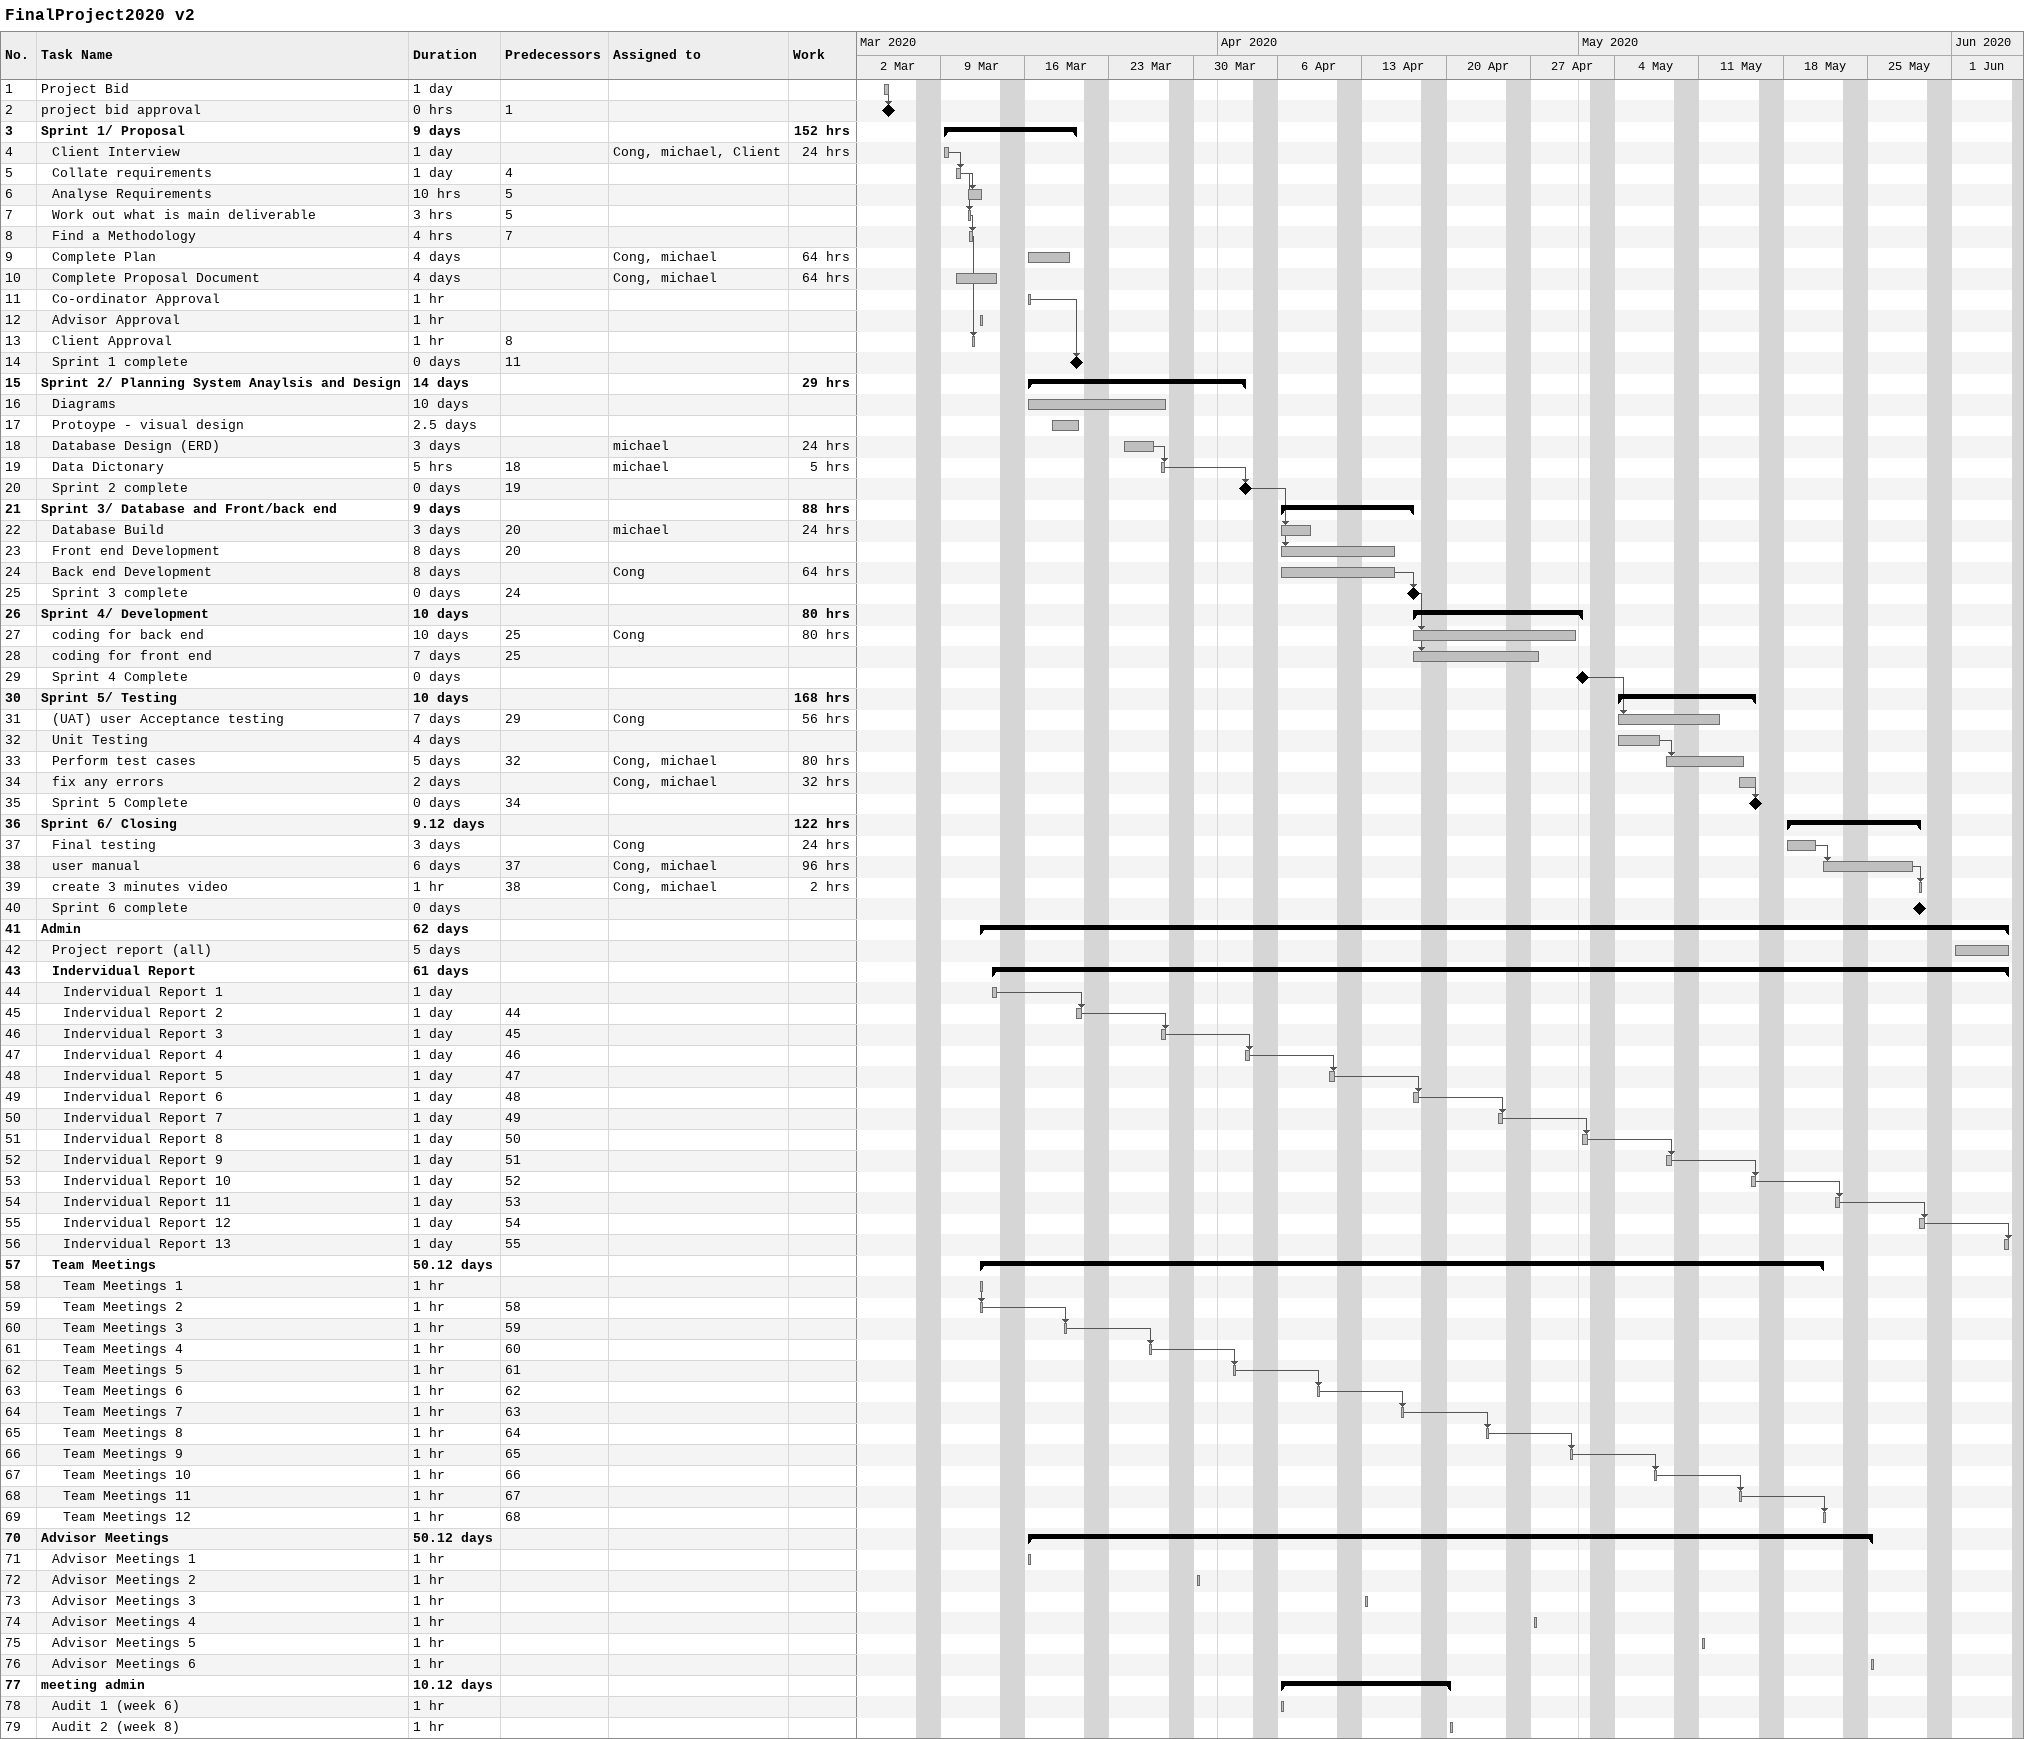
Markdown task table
FinalProject2020 v2

| ID | Level | Task | Duration | Start | Finish | Predecessors | Resources | Work (h) |
|---|---|---|---|---|---|---|---|---|
| 1 | 1 | Project Bid | 1d | 2020-03-04 | 2020-03-04 |  |  |  |
| 2 | 1 | project bid approval | 0h | 2020-03-04 | 2020-03-04 | 1 |  |  |
| 3 | 1 | **Sprint 1/ Proposal** | 9d | 2020-03-09 | 2020-03-20 |  |  | 152 |
| 4 | 2 | Client Interview | 1d | 2020-03-09 | 2020-03-09 |  | Cong, michael, Client | 24 |
| 5 | 2 | Collate requirements | 1d | 2020-03-10 | 2020-03-10 | 4 |  |  |
| 6 | 2 | Analyse Requirements | 10h | 2020-03-11 | 2020-03-12 | 5 |  |  |
| 7 | 2 | Work out what is main deliverable | 3h | 2020-03-11 | 2020-03-11 | 5 |  |  |
| 8 | 2 | Find a Methodology | 4h | 2020-03-11 | 2020-03-11 | 7 |  |  |
| 9 | 2 | Complete Plan | 4d | 2020-03-16 | 2020-03-19 |  | Cong, michael | 64 |
| 10 | 2 | Complete Proposal Document | 4d | 2020-03-10 | 2020-03-13 |  | Cong, michael | 64 |
| 11 | 2 | Co-ordinator Approval | 1h | 2020-03-16 | 2020-03-16 |  |  |  |
| 12 | 2 | Advisor Approval | 1h | 2020-03-12 | 2020-03-12 |  |  |  |
| 13 | 2 | Client Approval | 1h | 2020-03-11 | 2020-03-11 | 8 |  |  |
| 14 | 2 | Sprint 1 complete | 0d | 2020-03-20 | 2020-03-20 | 11 |  |  |
| 15 | 1 | **Sprint 2/ Planning System Anaylsis and Design** | 14d | 2020-03-16 | 2020-04-03 |  |  | 29 |
| 16 | 2 | Diagrams | 10d | 2020-03-16 | 2020-03-27 |  |  |  |
| 17 | 2 | Protoype - visual design | 2.5d | 2020-03-18 | 2020-03-20 |  |  |  |
| 18 | 2 | Database Design (ERD) | 3d | 2020-03-24 | 2020-03-26 |  | michael | 24 |
| 19 | 2 | Data Dictonary | 5h | 2020-03-27 | 2020-03-27 | 18 | michael | 5 |
| 20 | 2 | Sprint 2 complete | 0d | 2020-04-03 | 2020-04-03 | 19 |  |  |
| 21 | 1 | **Sprint 3/ Database and Front/back end** | 9d | 2020-04-06 | 2020-04-17 |  |  | 88 |
| 22 | 2 | Database Build | 3d | 2020-04-06 | 2020-04-08 | 20 | michael | 24 |
| 23 | 2 | Front end Development | 8d | 2020-04-06 | 2020-04-15 | 20 |  |  |
| 24 | 2 | Back end Development | 8d | 2020-04-06 | 2020-04-15 |  | Cong | 64 |
| 25 | 2 | Sprint 3 complete | 0d | 2020-04-17 | 2020-04-17 | 24 |  |  |
| 26 | 1 | **Sprint 4/ Development** | 10d | 2020-04-17 | 2020-05-01 |  |  | 80 |
| 27 | 2 | coding for back end | 10d | 2020-04-17 | 2020-04-30 | 25 | Cong | 80 |
| 28 | 2 | coding for front end | 7d | 2020-04-17 | 2020-04-27 | 25 |  |  |
| 29 | 2 | Sprint 4 Complete | 0d | 2020-05-01 | 2020-05-01 |  |  |  |
| 30 | 1 | **Sprint 5/ Testing** | 10d | 2020-05-04 | 2020-05-15 |  |  | 168 |
| 31 | 2 | (UAT) user Acceptance testing | 7d | 2020-05-04 | 2020-05-12 | 29 | Cong | 56 |
| 32 | 2 | Unit Testing | 4d | 2020-05-04 | 2020-05-07 |  |  |  |
| 33 | 2 | Perform test cases | 5d | 2020-05-08 | 2020-05-14 | 32 | Cong, michael | 80 |
| 34 | 2 | fix any errors | 2d | 2020-05-14 | 2020-05-15 |  | Cong, michael | 32 |
| 35 | 2 | Sprint 5 Complete | 0d | 2020-05-15 | 2020-05-15 | 34 |  |  |
| 36 | 1 | **Sprint 6/ Closing** | 9.12d | 2020-05-18 | 2020-05-29 |  |  | 122 |
| 37 | 2 | Final testing | 3d | 2020-05-18 | 2020-05-20 |  | Cong | 24 |
| 38 | 2 | user manual | 6d | 2020-05-21 | 2020-05-28 | 37 | Cong, michael | 96 |
| 39 | 2 | create 3 minutes video | 1h | 2020-05-29 | 2020-05-29 | 38 | Cong, michael | 2 |
| 40 | 2 | Sprint 6 complete | 0d | 2020-05-29 | 2020-05-29 |  |  |  |
| 41 | 1 | **Admin** | 62d | 2020-03-12 | 2020-06-05 |  |  |  |
| 42 | 2 | Project report (all) | 5d | 2020-06-01 | 2020-06-05 |  |  |  |
| 43 | 2 | **Indervidual Report** | 61d | 2020-03-13 | 2020-06-05 |  |  |  |
| 44 | 3 | Indervidual Report 1 | 1d | 2020-03-13 | 2020-03-13 |  |  |  |
| 45 | 3 | Indervidual Report 2 | 1d | 2020-03-20 | 2020-03-20 | 44 |  |  |
| 46 | 3 | Indervidual Report 3 | 1d | 2020-03-27 | 2020-03-27 | 45 |  |  |
| 47 | 3 | Indervidual Report 4 | 1d | 2020-04-03 | 2020-04-03 | 46 |  |  |
| 48 | 3 | Indervidual Report 5 | 1d | 2020-04-10 | 2020-04-10 | 47 |  |  |
| 49 | 3 | Indervidual Report 6 | 1d | 2020-04-17 | 2020-04-17 | 48 |  |  |
| 50 | 3 | Indervidual Report 7 | 1d | 2020-04-24 | 2020-04-24 | 49 |  |  |
| 51 | 3 | Indervidual Report 8 | 1d | 2020-05-01 | 2020-05-01 | 50 |  |  |
| 52 | 3 | Indervidual Report 9 | 1d | 2020-05-08 | 2020-05-08 | 51 |  |  |
| 53 | 3 | Indervidual Report 10 | 1d | 2020-05-15 | 2020-05-15 | 52 |  |  |
| 54 | 3 | Indervidual Report 11 | 1d | 2020-05-22 | 2020-05-22 | 53 |  |  |
| 55 | 3 | Indervidual Report 12 | 1d | 2020-05-29 | 2020-05-29 | 54 |  |  |
| 56 | 3 | Indervidual Report 13 | 1d | 2020-06-05 | 2020-06-05 | 55 |  |  |
| 57 | 2 | **Team Meetings** | 50.12d | 2020-03-12 | 2020-05-21 |  |  |  |
| 58 | 3 | Team Meetings 1 | 1h | 2020-03-12 | 2020-03-12 |  |  |  |
| 59 | 3 | Team Meetings 2 | 1h | 2020-03-12 | 2020-03-12 | 58 |  |  |
| 60 | 3 | Team Meetings 3 | 1h | 2020-03-19 | 2020-03-19 | 59 |  |  |
| 61 | 3 | Team Meetings 4 | 1h | 2020-03-26 | 2020-03-26 | 60 |  |  |
| 62 | 3 | Team Meetings 5 | 1h | 2020-04-02 | 2020-04-02 | 61 |  |  |
| 63 | 3 | Team Meetings 6 | 1h | 2020-04-09 | 2020-04-09 | 62 |  |  |
| 64 | 3 | Team Meetings 7 | 1h | 2020-04-16 | 2020-04-16 | 63 |  |  |
| 65 | 3 | Team Meetings 8 | 1h | 2020-04-23 | 2020-04-23 | 64 |  |  |
| 66 | 3 | Team Meetings 9 | 1h | 2020-04-30 | 2020-04-30 | 65 |  |  |
| 67 | 3 | Team Meetings 10 | 1h | 2020-05-07 | 2020-05-07 | 66 |  |  |
| 68 | 3 | Team Meetings 11 | 1h | 2020-05-14 | 2020-05-14 | 67 |  |  |
| 69 | 3 | Team Meetings 12 | 1h | 2020-05-21 | 2020-05-21 | 68 |  |  |
| 70 | 1 | **Advisor Meetings** | 50.12d | 2020-03-16 | 2020-05-25 |  |  |  |
| 71 | 2 | Advisor Meetings 1 | 1h | 2020-03-16 | 2020-03-16 |  |  |  |
| 72 | 2 | Advisor Meetings 2 | 1h | 2020-03-30 | 2020-03-30 |  |  |  |
| 73 | 2 | Advisor Meetings 3 | 1h | 2020-04-13 | 2020-04-13 |  |  |  |
| 74 | 2 | Advisor Meetings 4 | 1h | 2020-04-27 | 2020-04-27 |  |  |  |
| 75 | 2 | Advisor Meetings 5 | 1h | 2020-05-11 | 2020-05-11 |  |  |  |
| 76 | 2 | Advisor Meetings 6 | 1h | 2020-05-25 | 2020-05-25 |  |  |  |
| 77 | 1 | **meeting admin** | 10.12d | 2020-04-06 | 2020-04-20 |  |  |  |
| 78 | 2 | Audit 1 (week 6) | 1h | 2020-04-06 | 2020-04-06 |  |  |  |
| 79 | 2 | Audit 2 (week 8) | 1h | 2020-04-20 | 2020-04-20 |  |  |  |
